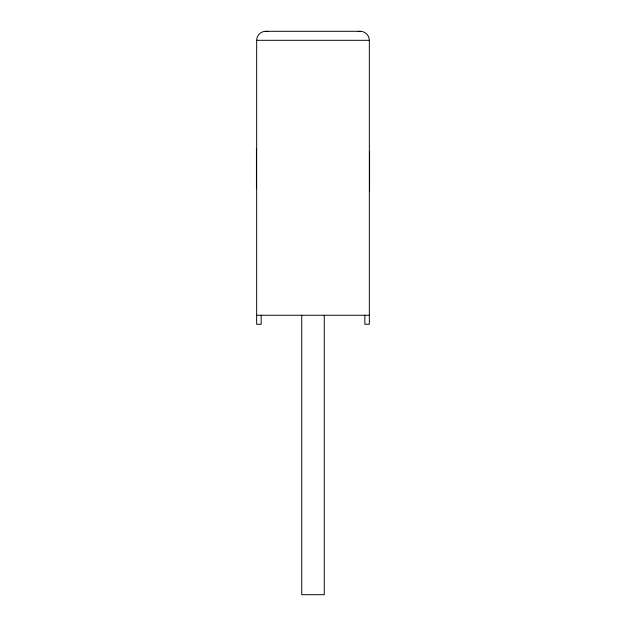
<?xml version="1.0" encoding="UTF-8"?>
<svg xmlns="http://www.w3.org/2000/svg" width="626" height="626" viewBox="0 0 626 626"><rect width="100%" height="100%" fill="white"/><g stroke="black" fill="none" stroke-linecap="round" stroke-linejoin="round"><path stroke-width="0.94" d="M261.167 315.254L261.167 324.268L256.66 324.268L256.66 40.314C256.629 35.486 260.846 31.269 265.674 31.3L360.326 31.3C365.154 31.269 369.371 35.486 369.34 40.314L369.34 324.268L364.833 324.268L364.833 315.254M357.994 31.605L360.326 31.3M256.66 40.314L369.34 40.314M256.66 315.254L369.34 315.254M265.674 31.3L268.006 31.605M369.567 151.727L369.567 190.813M324.268 315.254L324.268 594.7L301.732 594.7L301.732 315.254M256.433 149.066L256.433 188.152"/></g></svg>
